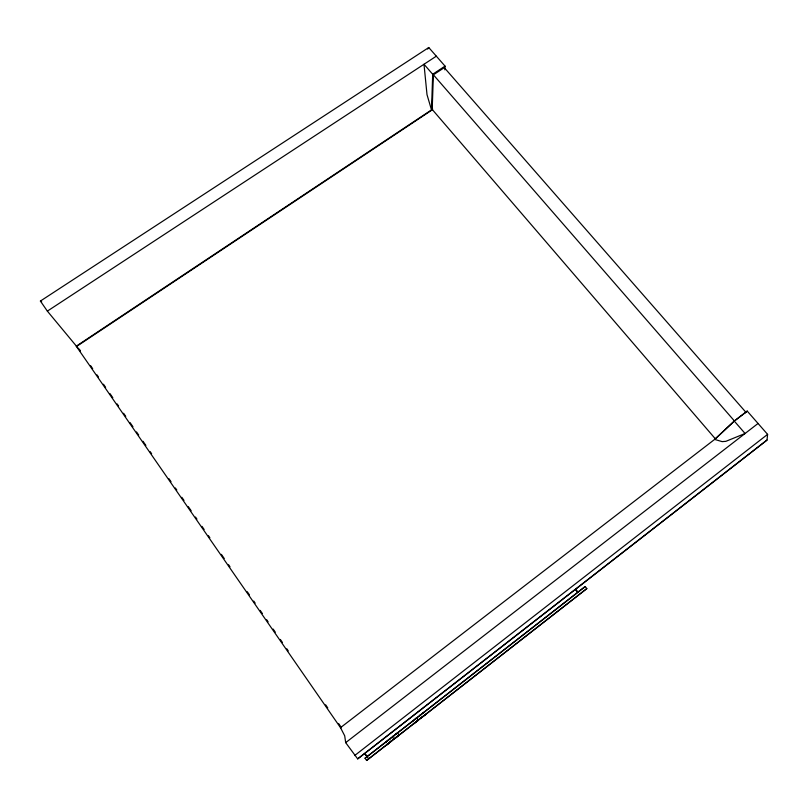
<?xml version="1.0" encoding="UTF-8"?>
<svg xmlns="http://www.w3.org/2000/svg" width="808" height="808" viewBox="0 0 808 808"><rect width="100%" height="100%" fill="white"/><g stroke="black" fill="none" stroke-linecap="round" stroke-linejoin="round"><path stroke-width="1.21" d="M432.694 74.255L431.502 109.888L427.008 94.657L423.998 64.256L432.694 74.255L445.046 66.125L428.765 47.531L40.4 301.061L47.359 311.12L80.457 351.005L79.265 349.288M433.391 74.811L432.189 109.433L715.363 438.855L734.442 420.988L433.391 74.811L444.269 67.64L745.845 412.211L735.391 420.261M444.854 69.842L445.046 66.125M432.381 109.757L76.477 346.521L340.522 727.695L344.703 735.815L345.683 742.643L357.681 758.884L767.014 440.077L767.6 434.371L747.198 411.08L734.25 421.039L714.646 439.411L722.12 441.623L725.857 441.34L745.087 433.502L734.25 421.039M427.634 49.076L428.765 47.531M745.42 412.726L747.198 411.08M366.62 760.469L586.83 588.598L585.204 586.537L365.054 758.217L366.62 760.469L586.83 588.598M395.031 738.26C393.91 740.623 391.365 736.219 393.779 735.835M399 735.179L397.637 732.826L397.162 733.189M417.625 720.635L418.362 720.069L416.979 721.13M413.332 723.978L415.736 722.1M411.787 721.786L413.08 720.786M424.978 714.888L425.796 714.272L424.463 715.292M392.567 736.775L393.486 736.068M396.183 737.351L394.122 738.987L394.607 738.593M413.353 723.978L415.12 722.605M365.054 758.217L585.204 586.537M385.174 742.532L385.769 742.087M415.625 718.787L416.797 717.878L416.373 718.221M390.719 741.653L391.496 741.037L390.304 741.946M391.062 741.36L391.668 740.885L390.84 741.522M415.029 719.251C416.776 715.989 419.857 720.938 416.423 721.595M421.089 717.918L421.655 717.504L421.12 717.898M386.507 741.502L385.396 742.38M396.294 733.866L397.011 733.321M420.099 715.292L419.564 715.726L420.089 715.312M419.968 715.413L420.604 714.898M422.998 713.04L423.887 712.343L422.311 713.595M386.083 741.825L386.689 741.35M388.113 740.249L390.143 738.674L389.153 739.431M393.688 735.886L394.365 735.381M395.688 734.341L396.516 733.704M412.949 720.867L413.544 720.403M420.483 715.009L421.19 714.444M397.172 736.613L398.799 735.32M387.749 743.966L386.426 744.996L388.062 743.714M389.567 742.552L386.729 744.744L387.517 744.138M388.396 743.441L389.032 742.936M389.335 742.714L390.567 741.744M421.483 717.615L422.15 717.11L421.524 717.595M421.988 717.221L422.736 716.656M423.927 715.716L425.462 714.525M397.213 736.563L394.738 738.512M415.302 722.453L416.534 721.483M422.584 716.757L424.018 715.656M357.681 758.884L767.014 440.077M389.668 742.461L390.274 741.986M397.849 736.078L398.556 735.502M417.504 720.716L418.291 720.11M354.621 755.581L767.6 434.371M398.364 735.674L399.192 735.017M345.683 742.643L758.045 423.463M715.868 438.461L340.461 727.695L341.451 727.644M76.205 346.218L432.704 109.1M47.359 311.12L436.33 56.176M40.4 301.061L41.693 301.95M575.72 589.234L578.033 592.193M575.377 589.527L576.922 591.496M365.095 753.743L368.62 758.823M364.943 753.733L367.024 756.742M90.516 365.529L92.678 368.65M96.99 374.872L98.425 376.942M103.464 384.214L105.616 387.325M109.928 393.546L112.807 397.698M117.12 403.919L118.564 406M123.594 413.262L125.755 416.373M130.068 422.604L132.936 426.745M136.532 431.937L138.693 435.047M143.006 441.279L145.884 445.43M150.197 451.652L151.631 453.722M168.892 478.629L171.043 481.74M175.366 487.961L176.8 490.042M181.83 497.304L183.992 500.415M188.304 506.636L191.183 510.787M195.496 517.019L196.93 519.09M201.97 526.351L204.121 529.472M208.434 535.694L209.878 537.764M221.382 554.369L224.25 558.52M228.563 564.741L230.007 566.822M247.258 591.719L249.419 594.829M253.732 601.061L255.166 603.132M260.206 610.394L262.358 613.504M266.67 619.736L268.115 621.807M273.144 629.068L275.306 632.189M280.336 639.451L282.497 642.562M286.81 648.784L288.244 650.864M325.634 704.818L327.785 707.929M338.572 723.493L340.734 726.604"/></g></svg>
